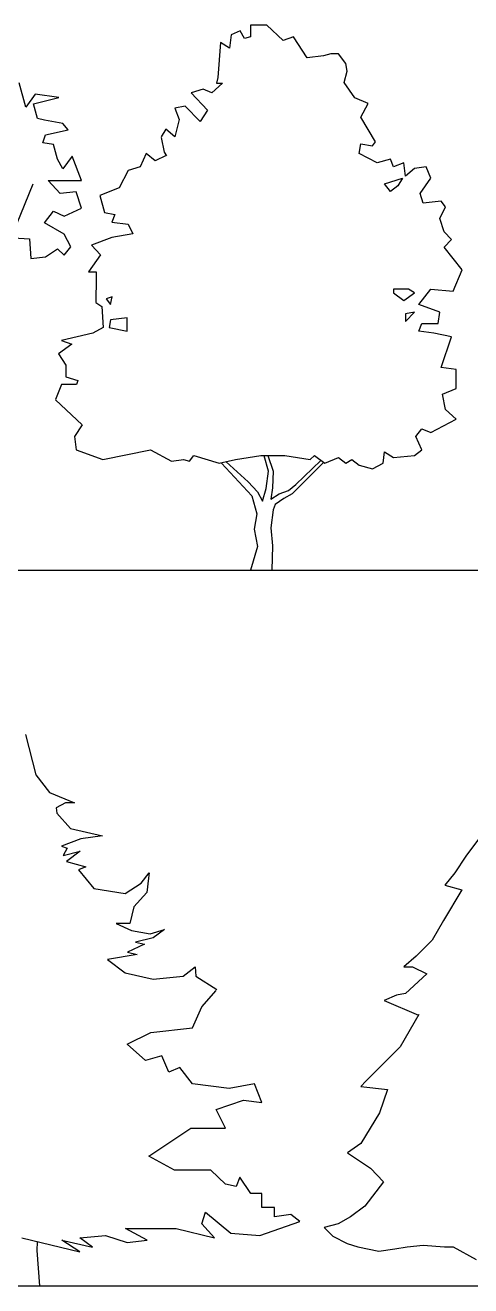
# Model space of a CAD drawing. Header units: millimetres. Extents: x 217.2 to 255.1, y 166.7 to 190.9.
# Drawn here: x 223.25 to 226.49, y 166.72 to 175.88 of the extents above; entities that cross this region are included whole.
import ezdxf

# ---------------------------------------------------------------- set-up
doc = ezdxf.new("R2010")
doc.units = ezdxf.units.MM
doc.layers.add('s', color=145, linetype='Continuous')
doc.layers.add('trees', color=104, linetype='Continuous')

msp = doc.modelspace()

# ---------------------------------------------------------------- linework, layer by layer
at = {"layer": 's', "color": 0}
for p, q in [((217.1888, 171.9233), (255.1288, 171.9233)), ((217.1888, 166.7248), (255.1288, 166.7248))]:
    msp.add_line(p, q, dxfattribs=at)
at = {"layer": 'trees', "color": 84, "true_color": 0x2aaf18}
for p, q in [((224.8077, 175.8402), (224.7427, 175.8124)), ((224.8402, 175.7846), (224.8077, 175.8402)), ((225.0028, 175.8819), (224.8836, 175.8819)), ((224.8836, 175.8819), (224.8836, 175.7985)), ((225.122, 175.7707), (225.0028, 175.8819)), ((224.6668, 175.7569), (224.6473, 175.5019)), ((224.7318, 175.7152), (224.6668, 175.7569)), ((224.7427, 175.8124), (224.7318, 175.7152)), ((224.8836, 175.7985), (224.8402, 175.7846)), ((225.1978, 175.7985), (225.122, 175.7707)), ((225.2953, 175.6457), (225.1978, 175.7985)), ((225.4145, 175.6596), (225.2953, 175.6457)), ((225.4687, 175.6735), (225.4145, 175.6596)), ((225.5229, 175.6735), (225.4687, 175.6735)), ((225.5771, 175.6041), (225.5229, 175.6735)), ((225.5663, 175.4651), (225.5879, 175.5485)), ((225.5879, 175.5485), (225.5771, 175.6041)), ((224.6799, 175.4602), (224.604, 175.3907)), ((224.6473, 175.5019), (224.6365, 175.4602)), ((224.6365, 175.4602), (224.6799, 175.4602)), ((225.6421, 175.354), (225.5663, 175.4651)), ((224.539, 175.4185), (224.4523, 175.3907)), ((224.4523, 175.3907), (224.5715, 175.2657)), ((224.604, 175.3907), (224.539, 175.4185)), ((224.409, 175.2935), (224.3331, 175.2796)), ((224.3331, 175.2796), (224.3656, 175.1962)), ((224.5173, 175.1823), (224.409, 175.2935)), ((225.7396, 175.3123), (225.6421, 175.354)), ((225.6854, 175.2151), (225.7396, 175.3123)), ((224.3656, 175.1962), (224.3331, 175.0712)), ((224.5715, 175.2657), (224.5173, 175.1823)), ((225.7938, 175.0345), (225.6854, 175.2151)), ((224.2681, 175.1268), (224.2349, 175.0721)), ((224.3331, 175.0712), (224.2681, 175.1268)), ((224.2332, 175.0668), (224.2572, 174.9601)), ((225.6746, 174.9511), (225.6854, 175.0206)), ((225.6854, 175.0206), (225.7722, 175.0067)), ((225.7722, 175.0067), (225.7938, 175.0345)), ((225.8047, 174.8817), (225.6746, 174.9511)), ((225.9022, 174.9094), (225.8047, 174.8817))]:
    msp.add_line(p, q, dxfattribs=at)
at = {"layer": 'trees', "color": 97, "true_color": 0x279b30}
for p, q in [((223.2493, 175.2874), (223.2007, 175.4639)), ((223.317, 175.3811), (223.2493, 175.2874)), ((223.4909, 175.3577), (223.317, 175.3811)), ((223.3068, 175.3109), (223.4909, 175.3577)), ((223.3362, 175.2047), (223.3068, 175.3109)), ((223.4807, 174.908), (223.4526, 175.0142)), ((223.5204, 174.8377), (223.4807, 174.908)), ((223.5881, 174.9314), (223.5204, 174.8377)), ((223.6559, 174.7549), (223.5881, 174.9314)), ((224.125, 174.9511), (224.0817, 174.8539)), ((224.19, 174.8955), (224.125, 174.9511)), ((224.2718, 174.9343), (224.19, 174.8955)), ((224.2572, 174.9601), (224.2735, 174.9342)), ((223.995, 174.8261), (223.93, 174.701)), ((224.0817, 174.8539), (223.995, 174.8261)), ((225.9997, 174.8817), (225.9238, 174.8539)), ((226.0106, 174.7844), (225.9997, 174.8817)), ((226.0756, 174.84), (226.0106, 174.7844)), ((226.1622, 174.8539), (226.0756, 174.84)), ((226.1948, 174.7705), (226.1622, 174.8539)), ((225.8588, 174.7288), (225.9889, 174.7705)), ((225.9022, 174.6733), (225.8588, 174.7288)), ((225.9889, 174.7705), (225.9564, 174.7149)), ((226.1189, 174.6594), (226.1948, 174.7705)), ((223.93, 174.701), (223.7891, 174.6455)), ((223.7891, 174.6455), (223.8216, 174.5205)), ((225.9564, 174.7149), (225.9022, 174.6733)), ((226.2706, 174.6038), (226.1406, 174.5899)), ((226.2598, 174.4788), (226.3031, 174.5621)), ((223.8216, 174.5205), (223.8975, 174.5066)), ((223.8975, 174.5066), (223.8758, 174.451)), ((223.8758, 174.451), (223.995, 174.4371)), ((226.2923, 174.3815), (226.2598, 174.4788)), ((224.0275, 174.3676), (223.8758, 174.3398)), ((223.995, 174.4371), (224.0275, 174.3676)), ((226.3465, 174.3259), (226.2923, 174.3815)), ((223.8758, 174.3398), (223.7284, 174.2843)), ((226.2923, 174.2704), (226.3465, 174.3259)), ((223.7934, 174.2148), (223.7067, 174.0898)), ((223.7067, 174.0898), (223.7609, 174.0898)), ((223.7609, 174.0898), (223.7609, 174.0481)), ((223.7609, 174.0481), (223.7588, 173.8675)), ((223.878, 173.9092), (223.8346, 173.8953)), ((223.8346, 173.8953), (223.8671, 173.8536)), ((223.8671, 173.8536), (223.878, 173.9092)), ((226.0322, 173.9647), (225.9238, 173.9647)), ((225.9238, 173.9647), (225.9238, 173.937)), ((225.9238, 173.937), (225.9997, 173.8814)), ((225.9997, 173.8814), (226.0756, 173.937)), ((226.1081, 173.8536), (226.1948, 173.9647)), ((223.7588, 173.8675), (223.8021, 173.8397)), ((223.8021, 173.8397), (223.8129, 173.6869)), ((223.8671, 173.7425), (223.8563, 173.6869)), ((223.9863, 173.7564), (223.8671, 173.7425)), ((223.9863, 173.6591), (223.9863, 173.7564)), ((226.0106, 173.7286), (226.0756, 173.798)), ((226.0106, 173.7842), (226.0106, 173.7286)), ((226.1081, 173.6591), (226.1297, 173.7147)), ((226.1297, 173.7147), (226.249, 173.7147)), ((226.249, 173.7147), (226.2598, 173.798)), ((223.7371, 173.6452), (223.5095, 173.5921)), ((223.8129, 173.6869), (223.7371, 173.6452)), ((223.8563, 173.6869), (223.9863, 173.6591)), ((226.2164, 173.6452), (226.1081, 173.6591)), ((226.3465, 173.6174), (226.2164, 173.6452))]:
    msp.add_line(p, q, dxfattribs=at)
at = {"layer": 'trees', "color": 97, "true_color": 0x25742c}
for p, q in [((223.3848, 175.1922), (223.3362, 175.2047)), ((223.5204, 175.1687), (223.3848, 175.1922)), ((223.3746, 175.0266), (223.3938, 175.086)), ((223.3938, 175.086), (223.5587, 175.1219)), ((223.5587, 175.1219), (223.5204, 175.1687)), ((223.4526, 175.0142), (223.3746, 175.0266)), ((223.4129, 174.7549), (223.6559, 174.7549)), ((223.4999, 174.6597), (223.4129, 174.7549)), ((223.6163, 174.6722), (223.4999, 174.6597)), ((223.6559, 174.5535), (223.6163, 174.6722)), ((223.5293, 174.4942), (223.6559, 174.5535)), ((226.3031, 174.5621), (226.2706, 174.6038)), ((223.3848, 174.4473), (223.4526, 174.5301)), ((223.5293, 174.3645), (223.3848, 174.4473)), ((223.4526, 174.5301), (223.5293, 174.4942)), ((223.5779, 174.2708), (223.5293, 174.3645)), ((223.0843, 174.3411), (223.2774, 174.3302)), ((223.2774, 174.3302), (223.2876, 174.1881)), ((223.5293, 174.2115), (223.5779, 174.2708)), ((223.7284, 174.2843), (223.7934, 174.2148)), ((223.2876, 174.1881), (223.3938, 174.199)), ((223.3938, 174.199), (223.4807, 174.2584)), ((223.4807, 174.2584), (223.5293, 174.2115)), ((226.3573, 173.9509), (226.4223, 174.1037)), ((226.0756, 173.937), (226.0322, 173.9647)), ((226.1948, 173.9647), (226.3573, 173.9509)), ((223.5853, 173.5643), (223.4878, 173.4949)), ((223.5095, 173.5921), (223.5853, 173.5643)), ((226.379, 173.3813), (226.2706, 173.3952)), ((226.379, 173.2423), (226.379, 173.3813)), ((226.3031, 173.0895), (226.2815, 173.2007)), ((226.379, 173.0201), (226.3031, 173.0895)), ((224.3959, 172.7283), (224.4393, 172.7144)), ((224.4393, 172.7144), (224.4718, 172.7561)), ((224.4718, 172.7561), (224.656, 172.7006)), ((224.656, 172.7006), (224.7752, 172.7283)), ((224.7752, 172.7283), (224.9594, 172.7561)), ((224.9594, 172.7561), (225.1328, 172.7561)), ((225.0115, 172.7533), (225.0101, 172.756)), ((225.1328, 172.7561), (225.317, 172.7283)), ((225.317, 172.7283), (225.3495, 172.7561)), ((225.3495, 172.7561), (225.4254, 172.7006)), ((225.4254, 172.7006), (225.5229, 172.7422)), ((225.5229, 172.7422), (225.5771, 172.7006)), ((225.5771, 172.7006), (225.6204, 172.7283)), ((225.6204, 172.7283), (225.6746, 172.6867)), ((223.2475, 170.7283), (223.3235, 170.436)), ((223.3235, 170.436), (223.4228, 170.3086)), ((223.4228, 170.3086), (223.604, 170.2337)), ((223.5397, 170.2337), (223.4696, 170.1962)), ((223.604, 170.2337), (223.5397, 170.2337)), ((223.4696, 170.1962), (223.4754, 170.1588)), ((223.4754, 170.1588), (223.5748, 170.0464)), ((223.6508, 169.9714), (223.5105, 169.9189)), ((223.5748, 170.0464), (223.8086, 169.9939)), ((223.8086, 169.9939), (223.6508, 169.9714)), ((226.5501, 169.9796), (226.4512, 169.8463)), ((223.5105, 169.9189), (223.5514, 169.904)), ((223.5514, 169.904), (223.5222, 169.8515)), ((223.5222, 169.8515), (223.645, 169.8815)), ((223.645, 169.8815), (223.5456, 169.8066)), ((226.4512, 169.8463), (226.3702, 169.7256)), ((223.6859, 169.7691), (223.6333, 169.7466)), ((223.6333, 169.7466), (223.7443, 169.6117)), ((224.0892, 169.6492), (224.1477, 169.7241)), ((224.1418, 169.6866), (224.1301, 169.5817)), ((224.1477, 169.7241), (224.1418, 169.6866)), ((226.3702, 169.7256), (226.2961, 169.6346)), ((223.7443, 169.6117), (223.9723, 169.5742)), ((223.9723, 169.5742), (224.0892, 169.6492)), ((226.4216, 169.6012), (226.2877, 169.3774)), ((226.2961, 169.6346), (226.4216, 169.6012)), ((224.1301, 169.5817), (224.0366, 169.4768)), ((224.0366, 169.4768), (224.0074, 169.3569)), ((224.0074, 169.3569), (223.908, 169.3569)), ((223.908, 169.3569), (224.0191, 169.3045)), ((226.2877, 169.3774), (226.2044, 169.2357)), ((224.0191, 169.3045), (224.1535, 169.282)), ((224.1769, 169.252), (224.0483, 169.222)), ((224.1535, 169.282), (224.2588, 169.312)), ((224.2588, 169.312), (224.1769, 169.252)), ((226.2044, 169.2357), (226.1401, 169.1712)), ((224.1126, 169.207), (223.9899, 169.1471)), ((223.9899, 169.1471), (224.06, 169.1321)), ((224.0483, 169.222), (224.1126, 169.207)), ((226.1401, 169.1712), (226.0886, 169.1197)), ((224.06, 169.1321), (223.8437, 169.0946)), ((223.8437, 169.0946), (223.9723, 168.9972)), ((224.3932, 168.9747), (224.4809, 169.0422)), ((224.4809, 169.0422), (224.4867, 168.9747)), ((226.0886, 169.1197), (225.9984, 169.0424)), ((225.9984, 169.0424), (226.0628, 169.0424)), ((226.0628, 169.0424), (226.1658, 168.9909)), ((223.9723, 168.9972), (224.1769, 168.9522)), ((224.1769, 168.9522), (224.3932, 168.9747)), ((224.4867, 168.9747), (224.6387, 168.8773)), ((226.1658, 168.9909), (226.0113, 168.8492)), ((224.5294, 168.7517), (224.6352, 168.8704)), ((225.9469, 168.8363), (225.8568, 168.7976)), ((225.8568, 168.7976), (226.1056, 168.6909)), ((226.0113, 168.8492), (225.9469, 168.8363)), ((224.4632, 168.5992), (224.5294, 168.7517)), ((226.1078, 168.6946), (225.9714, 168.4608)), ((224.1591, 168.5653), (224.4632, 168.5992)), ((223.9871, 168.4805), (224.1591, 168.5653))]:
    msp.add_line(p, q, dxfattribs=at)
at = {"layer": 'trees', "color": 64, "true_color": 0x78b116}
for p, q in [((225.9238, 174.8539), (225.9022, 174.9094)), ((226.1406, 174.5899), (226.1189, 174.6594)), ((226.4223, 174.1037), (226.2923, 174.2704)), ((226.2598, 173.798), (226.1081, 173.8536)), ((226.0756, 173.798), (226.0106, 173.7842)), ((226.2706, 173.3952), (226.3465, 173.6174)), ((223.4878, 173.4949), (223.542, 173.4115)), ((223.542, 173.4115), (223.542, 173.3282)), ((223.5095, 173.2726), (223.4669, 173.1632)), ((223.6178, 173.2726), (223.5095, 173.2726)), ((223.542, 173.3282), (223.6287, 173.3004)), ((223.6287, 173.3004), (223.6178, 173.2726)), ((226.2815, 173.2007), (226.379, 173.2423)), ((223.4661, 173.1615), (223.6591, 172.9784)), ((226.1948, 172.9228), (226.379, 173.0201)), ((223.6591, 172.9784), (223.6049, 172.8951)), ((223.6049, 172.8951), (223.6157, 172.7978)), ((226.0864, 172.8951), (226.1297, 172.9506)), ((226.1297, 172.7978), (226.0864, 172.8951)), ((226.1297, 172.9506), (226.1948, 172.9228)), ((223.6157, 172.7978), (223.8107, 172.7283)), ((223.8107, 172.7283), (224.1575, 172.7978)), ((224.1575, 172.7978), (224.3092, 172.7144)), ((226.0756, 172.7561), (226.1297, 172.7978)), ((224.3092, 172.7144), (224.3959, 172.7283)), ((225.848, 172.7006), (225.8588, 172.7839)), ((225.8588, 172.7839), (225.9238, 172.7422)), ((225.9238, 172.7422), (226.0756, 172.7561)), ((225.6746, 172.6867), (225.7722, 172.6589)), ((225.7722, 172.6589), (225.848, 172.7006))]:
    msp.add_line(p, q, dxfattribs=at)
at = {"layer": 'trees', "color": 42, "true_color": 0xd28328}
msp.add_line((223.0917, 174.2107), (223.3046, 174.7305), dxfattribs=at)
at = {"layer": 'trees', "color": 49, "true_color": 0x594322}
for p, q in [((224.7072, 172.709), (224.8665, 172.5648)), ((225.0139, 172.6423), (224.984, 172.7542)), ((225.0101, 172.756), (225.0478, 172.6423)), ((225.214, 172.5454), (225.3962, 172.7192)), ((225.4155, 172.7062), (225.2404, 172.5309)), ((224.6729, 172.7012), (224.893, 172.4631)), ((224.9987, 172.5164), (225.0139, 172.6423)), ((225.0478, 172.6423), (225.0441, 172.5212)), ((224.8665, 172.5648), (224.9345, 172.4922)), ((225.0441, 172.5212), (225.0327, 172.4389)), ((225.1611, 172.5018), (225.214, 172.5454)), ((225.2404, 172.5309), (225.1876, 172.4776)), ((224.9723, 172.4244), (224.9987, 172.5164)), ((225.0327, 172.4389), (225.0932, 172.4776))]:
    msp.add_line(p, q, dxfattribs=at)
at = {"layer": 'trees', "color": 47, "true_color": 0x8d6a35}
for p, q in [((224.893, 172.4631), (224.9308, 172.3324)), ((224.9345, 172.4922), (224.9723, 172.4244)), ((225.1271, 172.4437), (225.0629, 172.4002)), ((225.0932, 172.4776), (225.1611, 172.5018)), ((225.1876, 172.4776), (225.1271, 172.4437)), ((225.0629, 172.4002), (225.0478, 172.3614)), ((223.332, 166.9809), (223.3343, 167.0452)), ((223.3527, 166.7248), (223.332, 166.9809))]:
    msp.add_line(p, q, dxfattribs=at)
at = {"layer": 'trees', "color": 45, "true_color": 0xba8d4a}
for p, q in [((225.0478, 172.3614), (225.0327, 172.2307)), ((224.9308, 172.3324), (224.9119, 172.221)), ((224.9119, 172.221), (224.9345, 172.0951)), ((225.0327, 172.2307), (225.0441, 172.1)), ((224.9345, 172.0951), (224.8843, 171.9233)), ((225.0441, 172.1), (225.0398, 171.9233))]:
    msp.add_line(p, q, dxfattribs=at)
at = {"layer": 'trees', "color": 99, "true_color": 0x1a511e}
for p, q in [((223.5456, 169.8066), (223.6859, 169.7691)), ((224.1194, 168.3618), (223.9871, 168.4805)), ((225.9714, 168.4608), (225.723, 168.2103)), ((224.2384, 168.3957), (224.1194, 168.3618)), ((224.2913, 168.277), (224.2384, 168.3957)), ((224.3707, 168.3109), (224.2913, 168.277)), ((224.4632, 168.1922), (224.3707, 168.3109)), ((224.7277, 168.1583), (224.4632, 168.1922)), ((224.9129, 168.1922), (224.7277, 168.1583)), ((224.9658, 168.0566), (224.9129, 168.1922)), ((225.723, 168.2103), (225.6866, 168.1735)), ((225.6866, 168.1735), (225.8797, 168.1513)), ((225.8797, 168.1513), (225.8212, 167.9817)), ((225.8797, 168.1513), (225.8797, 168.1513)), ((224.6352, 168.0058), (224.8335, 168.0736)), ((224.8335, 168.0736), (224.9658, 168.0566)), ((224.7013, 167.8701), (224.6352, 168.0058)), ((225.8212, 167.9817), (225.6873, 167.7579)), ((224.1458, 167.6667), (224.45, 167.8701)), ((224.45, 167.8701), (224.7013, 167.8701)), ((225.6873, 167.7579), (225.5888, 167.6908)), ((225.5888, 167.6908), (225.7579, 167.5798)), ((224.331, 167.5649), (224.1458, 167.6667)), ((225.7579, 167.5798), (225.8516, 167.48)), ((224.45, 167.5649), (224.331, 167.5649)), ((224.5955, 167.5649), (224.45, 167.5649)), ((224.7013, 167.4632), (224.5955, 167.5649)), ((224.8071, 167.5141), (224.7806, 167.4463)), ((224.8864, 167.3954), (224.8071, 167.5141)), ((224.7806, 167.4463), (224.7013, 167.4632)), ((224.9658, 167.3954), (224.8864, 167.3954)), ((224.9658, 167.2937), (224.9658, 167.3954)), ((225.8516, 167.48), (225.7152, 167.3031)), ((225.7152, 167.3031), (225.6122, 167.2258)), ((224.5294, 167.175), (224.5558, 167.2598)), ((224.5558, 167.2598), (224.741, 167.1072)), ((225.0584, 167.2937), (224.9658, 167.2937)), ((225.0584, 167.2259), (225.0584, 167.2937)), ((225.1774, 167.2428), (225.0584, 167.2259)), ((225.2435, 167.1919), (225.1774, 167.2428)), ((225.6122, 167.2258), (225.5221, 167.1743)), ((224.1326, 167.0563), (223.9739, 167.1411)), ((223.9739, 167.1411), (224.3442, 167.1411)), ((224.3442, 167.1411), (224.6219, 167.0732)), ((224.6219, 167.0732), (224.5294, 167.175)), ((224.9525, 167.0902), (225.2435, 167.1919)), ((225.5221, 167.1743), (225.4191, 167.1485)), ((225.4191, 167.1485), (225.4834, 167.0841)), ((223.2201, 167.0732), (223.6433, 166.9715)), ((223.6433, 166.9715), (223.511, 167.0563)), ((223.511, 167.0563), (223.7358, 167.0054)), ((223.6433, 167.0732), (223.8284, 167.0902)), ((223.7358, 167.0054), (223.6433, 167.0732)), ((223.8284, 167.0902), (223.9871, 167.0393)), ((223.9871, 167.0393), (224.1326, 167.0563)), ((224.741, 167.1072), (224.9525, 167.0902)), ((225.4834, 167.0841), (225.5864, 167.0325)), ((225.5864, 167.0325), (225.6637, 167.0068)), ((225.6637, 167.0068), (225.8176, 166.976)), ((225.8176, 166.976), (225.9341, 166.9939)), ((225.9341, 166.9939), (226.0242, 167.0068)), ((226.0242, 167.0068), (226.1401, 167.0196)), ((226.1401, 167.0196), (226.2946, 167.0068)), ((226.2946, 167.0068), (226.3589, 167.0068)), ((226.3589, 167.0068), (226.5263, 166.9166))]:
    msp.add_line(p, q, dxfattribs=at)

doc.saveas('drawing.dxf')
